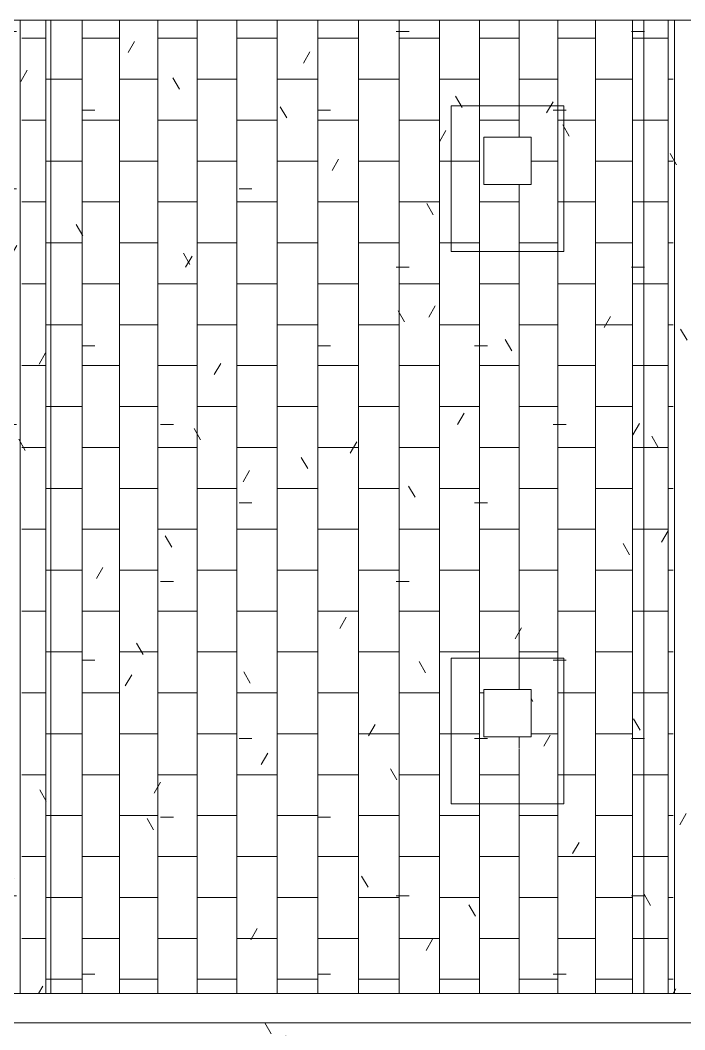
# Model space of a CAD drawing. Header units: inches. Extents: x -956 to 966, y -1111 to 895.
# Drawn here: x -82.8 to -17.8, y -151.3 to -52.6 of the extents above; entities that cross this region are included whole.
import ezdxf

# ---------------------------------------------------------------- set-up
doc = ezdxf.new("R2010")
doc.units = ezdxf.units.IN
doc.header["$MEASUREMENT"] = 0
for name, color, linetype, lineweight in [('A-CLNG', 13, 'Continuous', 13), ('A-CLNG-PATT', 13, 'Continuous', 13), ('E-LITE-EQPM', 33, 'Continuous', 9), ('I-WALL', 2, 'Continuous', 13)]:
    doc.layers.add(name, color=color, linetype=linetype, lineweight=lineweight)
pattern_1 = [(0, (0, 0), (30.72, 7.68), [1.267, -21.773, 1.267, -21.773, -122.88]), (0, (0, 0), (30.72, 7.68), [-46.08, 1.267, -44.813, 1.267, -21.773, -53.76]), (0, (0, 0), (30.72, 7.68), [-115.2, 1.267, -14.093, 1.267, -37.133]), (120, (11.52, 3.84), (-22.01108, 22.7643), [1.267, -21.773, 1.267, -21.773, -122.88]), (120, (11.52, 3.84), (-22.01108, 22.7643), [-46.08, 1.267, -44.813, 1.267, -21.773, -53.76]), (120, (11.52, 3.84), (-22.01108, 22.7643), [-115.2, 1.267, -14.093, 1.267, -37.133]), (240, (15.36, 19.2), (-8.70892, -30.4443), [1.267, -21.773, 1.267, -21.773, -122.88]), (240, (15.36, 19.2), (-8.70892, -30.4443), [-46.08, 1.267, -44.813, 1.267, -21.773, -53.76]), (240, (15.36, 19.2), (-8.70892, -30.4443), [-115.2, 1.267, -14.093, 1.267, -37.133])]

# ---------------------------------------------------------------- blocks, each defined once
blk = doc.blocks.new('Lighting - Recessed Square 4in Can - Not A Type - Load Type Catalog-2432636-7TH FLOOR TELECOM OVERHEAD ROUTING PLAN')
at = {"layer": 'E-LITE-EQPM', "color": 9}
for p, q in [((2.311, 2.311), (-2.311, 2.311)), ((-2.311, 2.311), (-2.311, -2.311)), ((2.311, -2.311), (2.311, 2.311)), ((-2.311, -2.311), (2.311, -2.311))]:
    blk.add_line(p, q, dxfattribs=at)
blk = doc.blocks.new('FP_1_56-7TH FLOOR TELECOM OVERHEAD ROUTING PLAN')
at = {"layer": 'A-CLNG-PATT', "color": 50}
for p, q in [((-80.302, -147.764), (-80.302, -52.619)), ((-76.755, -147.764), (-76.755, -52.619)), ((-73.098, -147.764), (-73.098, -52.619)), ((-69.347, -147.764), (-69.347, -52.619)), ((-65.517, -147.764), (-65.517, -52.619)), ((-61.624, -147.764), (-61.624, -52.619)), ((-57.686, -147.764), (-57.686, -52.619)), ((-53.719, -147.764), (-53.719, -52.619)), ((-49.739, -147.764), (-49.739, -52.619)), ((-45.764, -147.764), (-45.764, -52.619)), ((-41.81, -147.764), (-41.81, -52.619)), ((-37.895, -147.764), (-37.895, -52.619)), ((-34.034, -64.059), (-34.034, -52.619)), ((-30.245, -147.764), (-30.245, -52.619)), ((-26.543, -147.764), (-26.543, -52.619)), ((-22.944, -147.764), (-22.944, -52.619)), ((-19.463, -147.764), (-19.463, -52.619)), ((-82.667, -54.389), (-80.302, -54.389)), ((-76.755, -54.389), (-73.098, -54.389)), ((-69.347, -54.389), (-65.517, -54.389)), ((-61.624, -54.389), (-57.686, -54.389)), ((-53.719, -54.389), (-49.739, -54.389)), ((-45.764, -54.389), (-41.81, -54.389)), ((-37.895, -54.389), (-34.034, -54.389)), ((-30.245, -54.389), (-26.543, -54.389)), ((-22.944, -54.389), (-21.82, -54.389)), ((-21.82, -54.389), (-19.463, -54.389)), ((-80.302, -58.389), (-79.82, -58.389)), ((-79.82, -58.389), (-76.755, -58.389)), ((-73.098, -58.389), (-69.347, -58.389)), ((-65.517, -58.389), (-61.624, -58.389)), ((-57.686, -58.389), (-53.719, -58.389)), ((-49.739, -58.389), (-45.764, -58.389)), ((-41.81, -58.389), (-37.895, -58.389)), ((-34.034, -58.389), (-30.245, -58.389)), ((-26.543, -58.389), (-22.944, -58.389)), ((-19.463, -58.389), (-18.973, -58.389)), ((-82.667, -62.389), (-80.302, -62.389)), ((-76.755, -62.389), (-73.098, -62.389)), ((-69.347, -62.389), (-65.517, -62.389)), ((-61.624, -62.389), (-57.686, -62.389)), ((-53.719, -62.389), (-49.739, -62.389)), ((-45.764, -62.389), (-41.81, -62.389)), ((-37.895, -62.389), (-34.034, -62.389)), ((-30.245, -62.389), (-26.543, -62.389)), ((-22.944, -62.389), (-21.82, -62.389)), ((-21.82, -62.389), (-19.463, -62.389)), ((-80.302, -66.389), (-79.82, -66.389)), ((-79.82, -66.389), (-76.755, -66.389)), ((-73.098, -66.389), (-69.347, -66.389)), ((-65.517, -66.389), (-61.624, -66.389)), ((-57.686, -66.389), (-53.719, -66.389)), ((-49.739, -66.389), (-45.764, -66.389)), ((-41.81, -66.389), (-37.895, -66.389)), ((-32.854, -66.389), (-30.245, -66.389)), ((-26.543, -66.389), (-22.944, -66.389)), ((-19.463, -66.389), (-18.973, -66.389)), ((-34.034, -118.059), (-34.034, -68.68)), ((-82.667, -70.389), (-80.302, -70.389)), ((-76.755, -70.389), (-73.098, -70.389)), ((-69.347, -70.389), (-65.517, -70.389)), ((-61.624, -70.389), (-57.686, -70.389)), ((-53.719, -70.389), (-49.739, -70.389)), ((-45.764, -70.389), (-41.81, -70.389)), ((-37.895, -70.389), (-34.034, -70.389)), ((-30.245, -70.389), (-26.543, -70.389)), ((-22.944, -70.389), (-21.82, -70.389)), ((-21.82, -70.389), (-19.463, -70.389)), ((-80.302, -74.389), (-79.82, -74.389)), ((-79.82, -74.389), (-76.755, -74.389)), ((-73.098, -74.389), (-69.347, -74.389)), ((-65.517, -74.389), (-61.624, -74.389)), ((-57.686, -74.389), (-53.719, -74.389)), ((-49.739, -74.389), (-45.764, -74.389)), ((-41.81, -74.389), (-37.895, -74.389)), ((-34.034, -74.389), (-30.245, -74.389)), ((-26.543, -74.389), (-22.944, -74.389)), ((-19.463, -74.389), (-18.973, -74.389)), ((-82.667, -78.389), (-80.302, -78.389)), ((-76.755, -78.389), (-73.098, -78.389)), ((-69.347, -78.389), (-65.517, -78.389)), ((-61.624, -78.389), (-57.686, -78.389)), ((-53.719, -78.389), (-49.739, -78.389)), ((-45.764, -78.389), (-41.81, -78.389)), ((-37.895, -78.389), (-34.034, -78.389)), ((-30.245, -78.389), (-26.543, -78.389)), ((-22.944, -78.389), (-21.82, -78.389)), ((-21.82, -78.389), (-19.463, -78.389)), ((-80.302, -82.389), (-79.82, -82.389)), ((-79.82, -82.389), (-76.755, -82.389)), ((-73.098, -82.389), (-69.347, -82.389)), ((-65.517, -82.389), (-61.624, -82.389)), ((-57.686, -82.389), (-53.719, -82.389)), ((-49.739, -82.389), (-45.764, -82.389)), ((-41.81, -82.389), (-37.895, -82.389)), ((-34.034, -82.389), (-30.245, -82.389)), ((-26.543, -82.389), (-22.944, -82.389)), ((-19.463, -82.389), (-18.973, -82.389)), ((-82.667, -86.389), (-80.302, -86.389)), ((-76.755, -86.389), (-73.098, -86.389)), ((-69.347, -86.389), (-65.517, -86.389)), ((-61.624, -86.389), (-57.686, -86.389)), ((-53.719, -86.389), (-49.739, -86.389)), ((-45.764, -86.389), (-41.81, -86.389)), ((-37.895, -86.389), (-34.034, -86.389)), ((-30.245, -86.389), (-26.543, -86.389)), ((-22.944, -86.389), (-21.82, -86.389)), ((-21.82, -86.389), (-19.463, -86.389)), ((-80.302, -90.389), (-79.82, -90.389)), ((-79.82, -90.389), (-76.755, -90.389)), ((-73.098, -90.389), (-69.347, -90.389)), ((-65.517, -90.389), (-61.624, -90.389)), ((-57.686, -90.389), (-53.719, -90.389)), ((-49.739, -90.389), (-45.764, -90.389)), ((-41.81, -90.389), (-37.895, -90.389)), ((-34.034, -90.389), (-30.245, -90.389)), ((-26.543, -90.389), (-22.944, -90.389)), ((-19.463, -90.389), (-18.973, -90.389)), ((-82.667, -94.389), (-80.302, -94.389)), ((-76.755, -94.389), (-73.098, -94.389)), ((-69.347, -94.389), (-65.517, -94.389)), ((-61.624, -94.389), (-57.686, -94.389)), ((-53.719, -94.389), (-49.739, -94.389)), ((-45.764, -94.389), (-41.81, -94.389)), ((-37.895, -94.389), (-34.034, -94.389)), ((-30.245, -94.389), (-26.543, -94.389)), ((-22.944, -94.389), (-21.82, -94.389)), ((-21.82, -94.389), (-19.463, -94.389)), ((-80.302, -98.389), (-79.82, -98.389)), ((-79.82, -98.389), (-76.755, -98.389)), ((-73.098, -98.389), (-69.347, -98.389)), ((-65.517, -98.389), (-61.624, -98.389)), ((-57.686, -98.389), (-53.719, -98.389)), ((-49.739, -98.389), (-45.764, -98.389)), ((-41.81, -98.389), (-37.895, -98.389)), ((-34.034, -98.389), (-30.245, -98.389)), ((-26.543, -98.389), (-22.944, -98.389)), ((-19.463, -98.389), (-18.973, -98.389)), ((-82.667, -102.389), (-80.302, -102.389)), ((-76.755, -102.389), (-73.098, -102.389)), ((-69.347, -102.389), (-65.517, -102.389)), ((-61.624, -102.389), (-57.686, -102.389)), ((-53.719, -102.389), (-49.739, -102.389)), ((-45.764, -102.389), (-41.81, -102.389)), ((-37.895, -102.389), (-34.034, -102.389)), ((-30.245, -102.389), (-26.543, -102.389)), ((-22.944, -102.389), (-21.82, -102.389)), ((-21.82, -102.389), (-19.463, -102.389)), ((-80.302, -106.389), (-79.82, -106.389)), ((-79.82, -106.389), (-76.755, -106.389)), ((-73.098, -106.389), (-69.347, -106.389)), ((-65.517, -106.389), (-61.624, -106.389)), ((-57.686, -106.389), (-53.719, -106.389)), ((-49.739, -106.389), (-45.764, -106.389)), ((-41.81, -106.389), (-37.895, -106.389)), ((-34.034, -106.389), (-30.245, -106.389)), ((-26.543, -106.389), (-22.944, -106.389)), ((-19.463, -106.389), (-18.973, -106.389)), ((-82.667, -110.389), (-80.302, -110.389)), ((-76.755, -110.389), (-73.098, -110.389)), ((-69.347, -110.389), (-65.517, -110.389)), ((-61.624, -110.389), (-57.686, -110.389)), ((-53.719, -110.389), (-49.739, -110.389)), ((-45.764, -110.389), (-41.81, -110.389)), ((-37.895, -110.389), (-34.034, -110.389)), ((-30.245, -110.389), (-26.543, -110.389)), ((-22.944, -110.389), (-21.82, -110.389)), ((-21.82, -110.389), (-19.463, -110.389)), ((-80.302, -114.389), (-79.82, -114.389)), ((-79.82, -114.389), (-76.755, -114.389)), ((-73.098, -114.389), (-69.347, -114.389)), ((-65.517, -114.389), (-61.624, -114.389)), ((-57.686, -114.389), (-53.719, -114.389)), ((-49.739, -114.389), (-45.764, -114.389)), ((-41.81, -114.389), (-37.895, -114.389)), ((-34.034, -114.389), (-30.245, -114.389)), ((-26.543, -114.389), (-22.944, -114.389)), ((-19.463, -114.389), (-18.973, -114.389)), ((-82.667, -118.389), (-80.302, -118.389)), ((-76.755, -118.389), (-73.098, -118.389)), ((-69.347, -118.389), (-65.517, -118.389)), ((-61.624, -118.389), (-57.686, -118.389)), ((-53.719, -118.389), (-49.739, -118.389)), ((-45.764, -118.389), (-41.81, -118.389)), ((-37.895, -118.389), (-37.475, -118.389)), ((-30.245, -118.389), (-26.543, -118.389)), ((-22.944, -118.389), (-21.82, -118.389)), ((-21.82, -118.389), (-19.463, -118.389)), ((-80.302, -122.389), (-79.82, -122.389)), ((-79.82, -122.389), (-76.755, -122.389)), ((-73.098, -122.389), (-69.347, -122.389)), ((-65.517, -122.389), (-61.624, -122.389)), ((-57.686, -122.389), (-53.719, -122.389)), ((-49.739, -122.389), (-45.764, -122.389)), ((-41.81, -122.389), (-37.895, -122.389)), ((-32.854, -122.389), (-30.245, -122.389)), ((-26.543, -122.389), (-22.944, -122.389)), ((-19.463, -122.389), (-18.973, -122.389)), ((-34.034, -123.771), (-34.034, -122.68)), ((-34.034, -147.764), (-34.034, -123.808)), ((-82.667, -126.389), (-80.302, -126.389)), ((-76.755, -126.389), (-73.098, -126.389)), ((-69.347, -126.389), (-65.517, -126.389)), ((-61.624, -126.389), (-57.686, -126.389)), ((-53.719, -126.389), (-49.739, -126.389)), ((-45.764, -126.389), (-41.81, -126.389)), ((-37.895, -126.389), (-34.034, -126.389)), ((-30.245, -126.389), (-26.543, -126.389)), ((-22.944, -126.389), (-21.82, -126.389)), ((-21.82, -126.389), (-19.463, -126.389)), ((-80.302, -130.389), (-79.82, -130.389)), ((-79.82, -130.389), (-76.755, -130.389)), ((-73.098, -130.389), (-69.347, -130.389)), ((-65.517, -130.389), (-61.624, -130.389)), ((-57.686, -130.389), (-53.719, -130.389)), ((-49.739, -130.389), (-45.764, -130.389)), ((-41.81, -130.389), (-37.895, -130.389)), ((-34.034, -130.389), (-30.245, -130.389)), ((-26.543, -130.389), (-22.944, -130.389)), ((-19.463, -130.389), (-18.973, -130.389)), ((-82.667, -134.389), (-80.302, -134.389)), ((-76.755, -134.389), (-73.098, -134.389)), ((-69.347, -134.389), (-65.517, -134.389)), ((-61.624, -134.389), (-57.686, -134.389)), ((-53.719, -134.389), (-49.739, -134.389)), ((-45.764, -134.389), (-41.81, -134.389)), ((-37.895, -134.389), (-34.034, -134.389)), ((-30.245, -134.389), (-26.543, -134.389)), ((-22.944, -134.389), (-21.82, -134.389)), ((-21.82, -134.389), (-19.463, -134.389)), ((-80.302, -138.389), (-79.82, -138.389)), ((-79.82, -138.389), (-76.755, -138.389)), ((-73.098, -138.389), (-69.347, -138.389)), ((-65.517, -138.389), (-61.624, -138.389)), ((-57.686, -138.389), (-53.719, -138.389)), ((-49.739, -138.389), (-45.764, -138.389)), ((-41.81, -138.389), (-37.895, -138.389)), ((-34.034, -138.389), (-30.245, -138.389)), ((-26.543, -138.389), (-22.944, -138.389)), ((-19.463, -138.389), (-18.973, -138.389)), ((-82.667, -142.389), (-80.302, -142.389)), ((-76.755, -142.389), (-73.098, -142.389)), ((-69.347, -142.389), (-65.517, -142.389)), ((-61.624, -142.389), (-57.686, -142.389)), ((-53.719, -142.389), (-49.739, -142.389)), ((-45.764, -142.389), (-41.81, -142.389)), ((-37.895, -142.389), (-34.034, -142.389)), ((-30.245, -142.389), (-26.543, -142.389)), ((-22.944, -142.389), (-21.82, -142.389)), ((-21.82, -142.389), (-19.463, -142.389)), ((-80.302, -146.389), (-79.82, -146.389)), ((-79.82, -146.389), (-76.755, -146.389)), ((-73.098, -146.389), (-69.347, -146.389)), ((-65.517, -146.389), (-61.624, -146.389)), ((-57.686, -146.389), (-53.719, -146.389)), ((-49.739, -146.389), (-45.764, -146.389)), ((-41.81, -146.389), (-37.895, -146.389)), ((-34.034, -146.389), (-30.245, -146.389)), ((-26.543, -146.389), (-22.944, -146.389)), ((-19.463, -146.389), (-18.973, -146.389))]:
    blk.add_line(p, q, dxfattribs=at)
blk = doc.blocks.new('7th Floor Vault2 - 7th Floor Vault-3164437-7TH FLOOR TELECOM OVERHEAD ROUTING PLAN')
at = {"layer": 'A-CLNG', "color": 10, "lineweight": 9}
for p, q in [((-82.82, -52.619), (-82.82, -147.764)), ((-79.82, -52.619), (-79.82, -147.764)), ((-79.82, -52.619), (-79.82, -147.764)), ((-21.82, -52.619), (-21.82, -147.764)), ((-21.82, -52.619), (-21.82, -147.764)), ((-18.82, -52.619), (-18.82, -147.764))]:
    blk.add_line(p, q, dxfattribs=at)
at = {"layer": 'A-CLNG', "color": 9, "lineweight": 9}
blk.add_blockref('FP_1_56-7TH FLOOR TELECOM OVERHEAD ROUTING PLAN', (0, 0), dxfattribs=at)

msp = doc.modelspace()

# ---------------------------------------------------------------- hatches: boundary and pattern name
at = {"layer": 'A-CLNG-PATT'}
h = msp.add_hatch(dxfattribs=at)
h.set_pattern_fill('FP1_12', color=253, style=0, pattern_type=2)
h.set_pattern_definition(pattern_1)
h.paths.add_polyline_path([(-160.693, -181.369), (-152.727, -181.369), (-152.727, -176.119), (-162.227, -176.119), (-162.227, -181.369)], flags=0)
h.paths.add_polyline_path([(-167.102, -181.369), (-167.102, -152.014), (-206.102, -152.014), (-206.102, -181.369), (-175.543, -181.369)], flags=0)
h.paths.add_polyline_path([(-160.693, -171.744), (-152.727, -171.744), (-152.727, -152.014), (-162.227, -152.014), (-162.227, -171.744)], flags=0)
h.paths.add_polyline_path([(-162.227, -147.764), (6.835, -147.764), (6.835, -53.244), (6.398, -53.244), (6.398, -52.619), (-206.727, -52.619), (-206.727, -146.369), (-206.102, -146.369), (-206.102, -147.764), (-167.102, -147.764), (-167.102, -146.369), (-162.227, -146.369), (-162.227, -147.516)], flags=0)
h.paths.add_polyline_path([(-32.854, -122.68), (-37.475, -122.68), (-37.475, -118.059), (-32.854, -118.059), (-32.854, -122.476)], flags=0)
h.paths.add_polyline_path([(-103.475, -122.68), (-103.475, -118.059), (-98.854, -118.059), (-98.854, -122.68), (-101.293, -122.68)], flags=0)
h.paths.add_polyline_path([(-169.475, -122.68), (-169.475, -118.059), (-164.854, -118.059), (-164.854, -122.68), (-168.561, -122.68)], flags=0)
h.paths.add_polyline_path([(-36.915, -68.68), (-37.475, -68.68), (-37.475, -64.059), (-32.854, -64.059), (-32.854, -68.68), (-36.876, -68.68)], flags=0)
h.paths.add_polyline_path([(-102.915, -68.68), (-103.475, -68.68), (-103.475, -64.059), (-98.854, -64.059), (-98.854, -68.68), (-102.876, -68.68)], flags=0)
h.paths.add_polyline_path([(-164.854, -68.68), (-169.475, -68.68), (-169.475, -64.059), (-164.854, -64.059), (-164.854, -68.119)], flags=0)
h = msp.add_hatch(dxfattribs=at)
h.set_pattern_fill('FP1_12', color=253, style=0, pattern_type=2)
h.set_pattern_definition(pattern_1)
h.paths.add_polyline_path([(-206.102, -181.369), (-167.102, -181.369), (-167.102, -150.639), (-206.102, -150.639), (-206.102, -163.377)], flags=0)
h.paths.add_polyline_path([(-152.727, -181.369), (-122.602, -181.369), (-122.602, -176.119), (-162.227, -176.119), (-162.227, -181.369), (-160.693, -181.369)], flags=0)
h.paths.add_polyline_path([(-162.227, -171.744), (40.273, -171.744), (40.273, -96.869), (11.085, -96.869), (11.085, -150.639), (-162.227, -150.639), (-162.227, -163.377)], flags=0)
h.paths.add_polyline_path([(24.398, -154.858), (22.899, -154.858), (22.899, -154.369), (24.398, -154.369)], flags=0)
h.paths.add_polyline_path([(22.899, -136.994), (22.899, -136.506), (24.398, -136.506), (24.398, -136.994), (23.397, -136.994)], flags=0)
h.paths.add_polyline_path([(22.899, -132.244), (22.899, -131.756), (24.398, -131.756), (24.398, -132.244), (23.397, -132.244)], flags=0)
h.paths.add_polyline_path([(22.899, -114.369), (22.899, -113.881), (24.398, -113.881), (24.398, -114.369), (23.397, -114.369)], flags=0)
h.paths.add_polyline_path([(40.398, -91.994), (40.398, -53.244), (11.085, -53.244), (11.085, -91.994), (32.357, -91.994)], flags=0)

# ---------------------------------------------------------------- linework, layer by layer
at = {"layer": 'A-CLNG', "color": 50}
for p, q in [((6.398, -52.619), (-206.727, -52.619)), ((-40.665, -75.233), (-40.665, -61.002)), ((-40.665, -61.002), (-29.665, -61.002)), ((-29.665, -61.002), (-40.665, -61.002)), ((-40.665, -61.002), (-40.665, -75.233)), ((-29.665, -61.002), (-29.665, -75.233)), ((-29.665, -75.233), (-29.665, -61.002)), ((-29.665, -75.233), (-40.665, -75.233)), ((-40.665, -75.233), (-29.665, -75.233)), ((-40.665, -129.233), (-40.665, -115.002)), ((-40.665, -115.002), (-29.665, -115.002)), ((-29.665, -115.002), (-40.665, -115.002)), ((-40.665, -115.002), (-40.665, -129.233)), ((-29.665, -115.002), (-29.665, -129.233)), ((-29.665, -129.233), (-29.665, -115.002)), ((-29.665, -129.233), (-40.665, -129.233)), ((-40.665, -129.233), (-29.665, -129.233)), ((-152.727, -147.764), (6.835, -147.764))]:
    msp.add_line(p, q, dxfattribs=at)
at = {"layer": 'A-CLNG', "color": 253}
for p, q in [((-206.727, -52.619), (6.398, -52.619)), ((-162.227, -150.639), (11.085, -150.639))]:
    msp.add_line(p, q, dxfattribs=at)
at = {"layer": 'I-WALL', "color": 253}
for p, q in [((-206.727, -52.619), (6.398, -52.619)), ((6.835, -147.764), (-162.227, -147.764))]:
    msp.add_line(p, q, dxfattribs=at)

# ---------------------------------------------------------------- block references
at = {"layer": 'A-CLNG', "color": 10, "lineweight": 9}
msp.add_blockref('7th Floor Vault2 - 7th Floor Vault-3164437-7TH FLOOR TELECOM OVERHEAD ROUTING PLAN', (0, 0), dxfattribs=at)
at = {"layer": 'E-LITE-EQPM', "color": 9, "extrusion": (0, 0, -1), "rotation": 180}
for p in [(35.165, -66.369), (35.165, -120.369)]:
    msp.add_blockref('Lighting - Recessed Square 4in Can - Not A Type - Load Type Catalog-2432636-7TH FLOOR TELECOM OVERHEAD ROUTING PLAN', p, dxfattribs=at)

doc.saveas('drawing.dxf')
